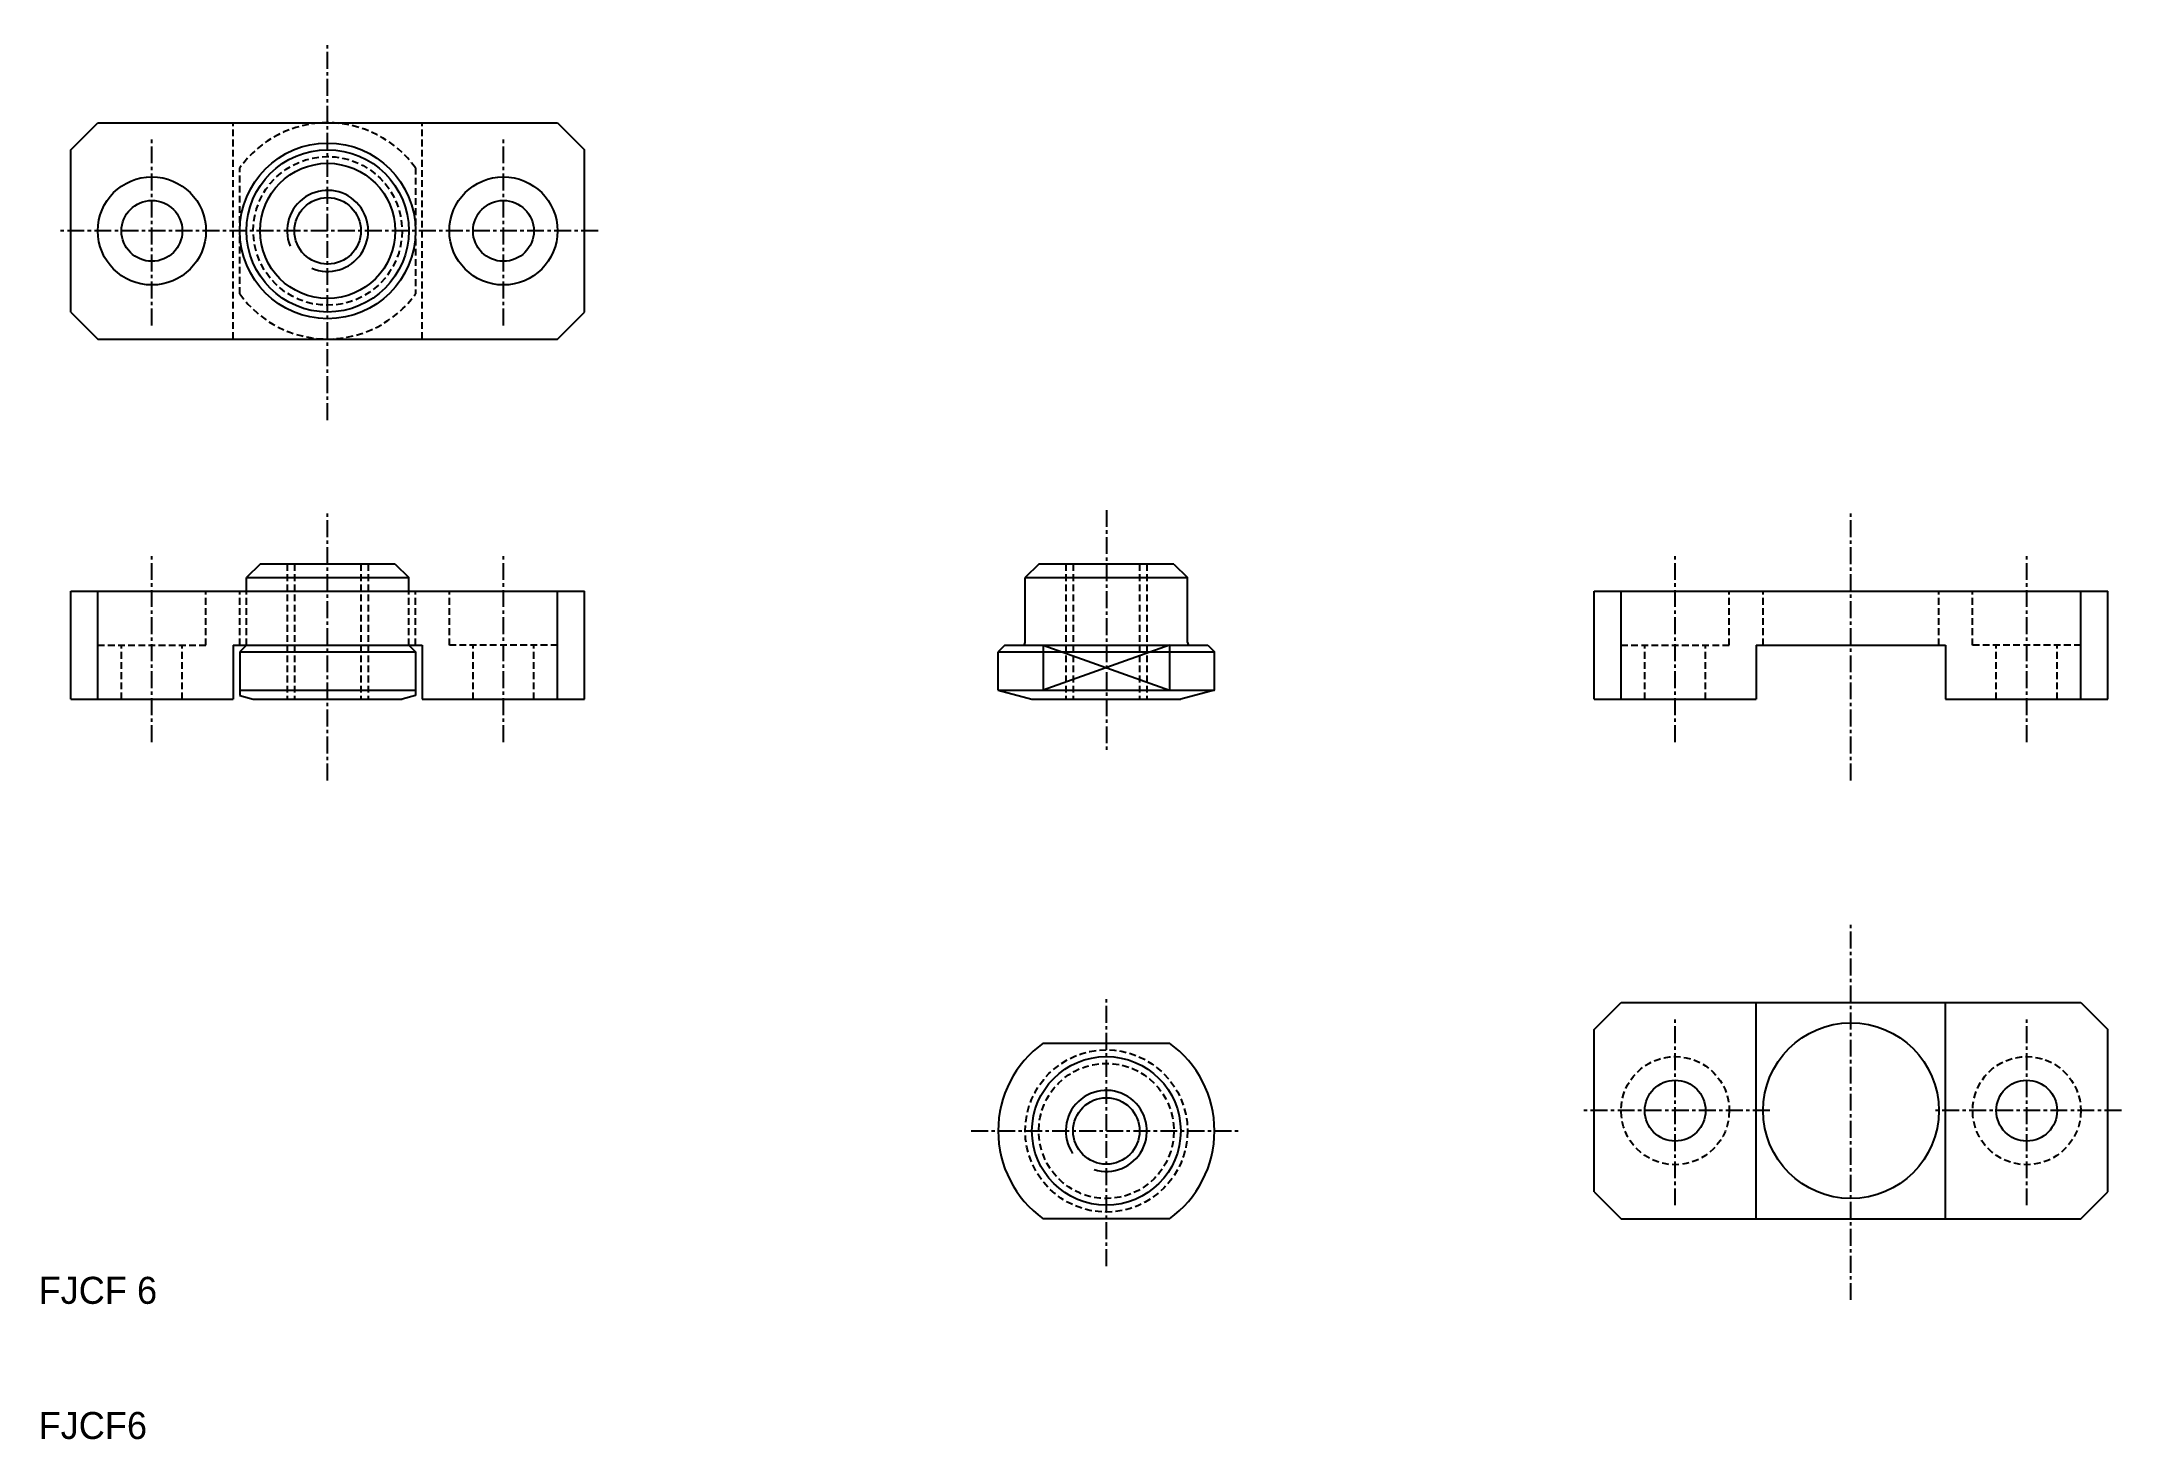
# Model space of a CAD drawing. Extents: x 211 to 364, y 120 to 223.
import ezdxf

# ---------------------------------------------------------------- set-up
doc = ezdxf.new("R2010")
doc.units = 0
doc.linetypes.add('CENTER', pattern=[2, 1.25, -0.25, 0.25, -0.25])
doc.linetypes.add('DASHED', pattern=[0.75, 0.5, -0.25])
doc.layers.get('0').update_dxf_attribs({"linetype": 'CONTINUOUS'})
doc.layers.add('CENTER', color=1, linetype='CENTER')

msp = doc.modelspace()

# ---------------------------------------------------------------- linework, layer by layer
at = {"color": 7, "linetype": 'CONTINUOUS'}
for p, q in [((212.68, 215.12), (214.68, 217.12)), ((214.68, 217.12), (248.68, 217.12)), ((248.68, 217.12), (250.68, 215.12)), ((212.68, 203.12), (212.68, 215.12)), ((250.68, 203.12), (250.68, 215.12)), ((212.68, 203.12), (214.68, 201.12)), ((248.68, 201.12), (250.68, 203.12)), ((214.68, 201.12), (248.68, 201.12)), ((226.68, 184.47), (225.68, 183.47)), ((225.68, 182.47), (225.68, 183.47)), ((225.68, 183.47), (237.68, 183.47)), ((236.68, 184.47), (226.68, 184.47)), ((236.68, 184.47), (237.68, 183.47)), ((237.68, 182.47), (237.68, 183.47)), ((284.27, 184.47), (283.27, 183.47)), ((283.27, 178.67), (283.27, 183.47)), ((283.27, 183.47), (295.27, 183.47)), ((294.27, 184.47), (284.27, 184.47)), ((294.27, 184.47), (295.27, 183.47)), ((295.27, 178.67), (295.27, 183.47)), ((212.68, 182.47), (250.68, 182.47)), ((212.68, 174.47), (212.68, 182.47)), ((214.68, 174.47), (214.68, 182.47)), ((248.68, 174.47), (248.68, 182.47)), ((250.68, 174.47), (250.68, 182.47)), ((325.34, 182.47), (363.34, 182.47)), ((325.34, 174.47), (325.34, 182.47)), ((327.34, 174.47), (327.34, 182.47)), ((361.34, 174.47), (361.34, 182.47)), ((363.34, 174.47), (363.34, 182.47)), ((224.68, 178.47), (238.68, 178.47)), ((224.68, 178.47), (224.68, 174.47)), ((225.68, 178.47), (225.18, 177.97)), ((225.68, 178.47), (237.68, 178.47)), ((237.68, 178.47), (238.18, 177.97)), ((238.68, 178.47), (238.68, 174.47)), ((281.77, 178.47), (281.27, 177.97)), ((281.77, 178.47), (296.77, 178.47)), ((284.61, 178.47), (284.61, 175.14)), ((293.94, 178.47), (293.94, 175.14)), ((296.77, 178.47), (297.27, 177.97)), ((337.34, 178.47), (351.34, 178.47)), ((337.34, 178.47), (337.34, 174.47)), ((351.34, 178.47), (351.34, 174.47)), ((225.18, 177.97), (238.18, 177.97)), ((225.18, 177.97), (225.18, 174.74)), ((238.18, 177.97), (238.18, 174.74)), ((281.27, 177.97), (297.27, 177.97)), ((281.27, 175.14), (281.27, 177.97)), ((297.27, 175.14), (297.27, 177.97)), ((212.68, 174.47), (224.68, 174.47)), ((225.18, 175.14), (238.18, 175.14)), ((225.18, 174.74), (226.18, 174.47)), ((226.18, 174.47), (237.18, 174.47)), ((238.18, 174.74), (237.18, 174.47)), ((238.68, 174.47), (250.68, 174.47)), ((281.27, 175.14), (297.27, 175.14)), ((281.27, 175.14), (283.77, 174.47)), ((283.77, 174.47), (294.77, 174.47)), ((297.27, 175.14), (294.77, 174.47)), ((325.34, 174.47), (337.34, 174.47)), ((351.34, 174.47), (363.34, 174.47)), ((325.34, 150.04), (327.34, 152.04)), ((327.34, 152.04), (361.34, 152.04)), ((337.34, 136.04), (337.34, 152.04)), ((351.34, 136.04), (351.34, 152.04)), ((361.34, 152.04), (363.34, 150.04)), ((325.34, 138.04), (325.34, 150.04)), ((363.34, 138.04), (363.34, 150.04)), ((284.61, 149.04), (293.94, 149.04)), ((325.34, 138.04), (327.34, 136.04)), ((361.34, 136.04), (363.34, 138.04)), ((293.94, 136.04), (284.61, 136.04)), ((327.34, 136.04), (361.34, 136.04))]:
    msp.add_line(p, q, dxfattribs=at)
at = {"color": 3, "linetype": 'DASHED'}
for p, q in [((224.68, 201.12), (224.68, 217.12)), ((238.68, 201.12), (238.68, 217.12)), ((225.18, 204.46), (225.18, 213.79)), ((238.18, 213.79), (238.18, 204.46)), ((228.68, 184.47), (228.68, 174.47)), ((229.22, 184.47), (229.22, 174.47)), ((234.13, 184.47), (234.13, 174.47)), ((234.68, 184.47), (234.68, 174.47)), ((286.27, 184.47), (286.27, 174.47)), ((286.81, 184.47), (286.81, 174.47)), ((291.73, 184.47), (291.73, 174.47)), ((292.27, 184.47), (292.27, 174.47)), ((214.68, 178.47), (214.68, 182.47)), ((222.68, 178.47), (222.68, 182.47)), ((225.18, 178.47), (225.18, 182.47)), ((225.68, 178.47), (225.68, 182.47)), ((237.68, 178.47), (237.68, 182.47)), ((238.18, 178.47), (238.18, 182.47)), ((240.68, 178.47), (240.68, 182.47)), ((248.68, 178.47), (248.68, 182.47)), ((327.34, 178.47), (327.34, 182.47)), ((335.34, 178.47), (335.34, 182.47)), ((337.84, 178.47), (337.84, 182.47)), ((350.84, 178.47), (350.84, 182.47)), ((353.34, 178.47), (353.34, 182.47)), ((361.34, 178.47), (361.34, 182.47)), ((214.68, 178.47), (222.68, 178.47)), ((216.43, 174.47), (216.43, 178.47)), ((220.93, 174.47), (220.93, 178.47)), ((248.68, 178.47), (240.68, 178.47)), ((242.43, 174.47), (242.43, 178.47)), ((246.93, 174.47), (246.93, 178.47)), ((327.34, 178.47), (335.34, 178.47)), ((329.09, 174.47), (329.09, 178.47)), ((333.59, 174.47), (333.59, 178.47)), ((361.34, 178.47), (353.34, 178.47)), ((355.09, 174.47), (355.09, 178.47)), ((359.59, 174.47), (359.59, 178.47))]:
    msp.add_line(p, q, dxfattribs=at)
at = {"color": 3, "linetype": 'CONTINUOUS'}
for p, q in [((293.94, 178.47), (284.61, 175.14)), ((284.61, 178.47), (293.94, 175.14))]:
    msp.add_line(p, q, dxfattribs=at)
at = {"color": 7, "linetype": 'CONTINUOUS'}
for centre, radius in [((231.68, 209.12), 6.5), ((231.68, 209.12), 6), ((231.68, 209.12), 5), ((218.68, 209.12), 4), ((244.68, 209.12), 4), ((218.68, 209.12), 2.25), ((231.68, 209.12), 2.46), ((244.68, 209.12), 2.25), ((344.34, 144.04), 6.5), ((289.27, 142.54), 5.5), ((331.34, 144.04), 2.25), ((357.34, 144.04), 2.25), ((289.27, 142.54), 2.46)]:
    msp.add_circle(centre, radius, dxfattribs=at)
at = {"color": 3, "linetype": 'DASHED'}
for centre, radius in [((231.68, 209.12), 5.5), ((289.27, 142.54), 6), ((331.34, 144.04), 4), ((357.34, 144.04), 4), ((289.27, 142.54), 5)]:
    msp.add_circle(centre, radius, dxfattribs=at)
for start, end in [(35.6591, 144.3409), (215.6591, 324.3409)]:
    msp.add_arc((231.68, 209.12), 8, start, end, dxfattribs=at)
at = {"color": 3, "linetype": 'CONTINUOUS'}
for centre, start, end in [((231.68, 209.12), 247.0147, 201.9387), ((289.27, 142.54), 252.3089, 213.6958)]:
    msp.add_arc(centre, 3, start, end, dxfattribs=at)
at = {"color": 7, "linetype": 'CONTINUOUS'}
for centre, radius, start, end in [((283.07, 178.67), 0.2, 270, 0), ((295.47, 178.67), 0.2, 180, 270), ((289.27, 142.54), 8, 125.6591, 234.3409), ((289.27, 142.54), 8, 305.6591, 54.3409)]:
    msp.add_arc(centre, radius, start, end, dxfattribs=at)
at = {"layer": 'CENTER', "color": 1, "linetype": 'CENTER'}
for p, q in [((231.68, 195.12), (231.68, 223.12)), ((218.68, 202.12), (218.68, 216.12)), ((244.68, 202.12), (244.68, 216.12)), ((251.68, 209.12), (211.68, 209.12)), ((231.68, 168.47), (231.68, 188.47)), ((289.27, 188.47), (289.27, 170.47)), ((344.34, 168.47), (344.34, 188.47)), ((218.68, 171.3), (218.68, 185.3)), ((244.68, 171.3), (244.68, 185.3)), ((331.34, 171.3), (331.34, 185.3)), ((357.34, 171.3), (357.34, 185.3)), ((344.34, 130.04), (344.34, 158.04)), ((289.27, 132.54), (289.27, 152.54)), ((331.34, 137.04), (331.34, 151.04)), ((357.34, 137.04), (357.34, 151.04)), ((338.34, 144.04), (324.34, 144.04)), ((364.34, 144.04), (350.34, 144.04)), ((279.27, 142.54), (299.27, 142.54))]:
    msp.add_line(p, q, dxfattribs=at)

# ---------------------------------------------------------------- texts
at = {"color": 7, "linetype": 'CONTINUOUS'}
for s, p in [('FJCF 6', (210.3, 129.75)), ('FJCF6', (210.3, 119.75))]:
    msp.add_text(s, height=2, dxfattribs=at).set_placement(p)

doc.saveas('drawing.dxf')
